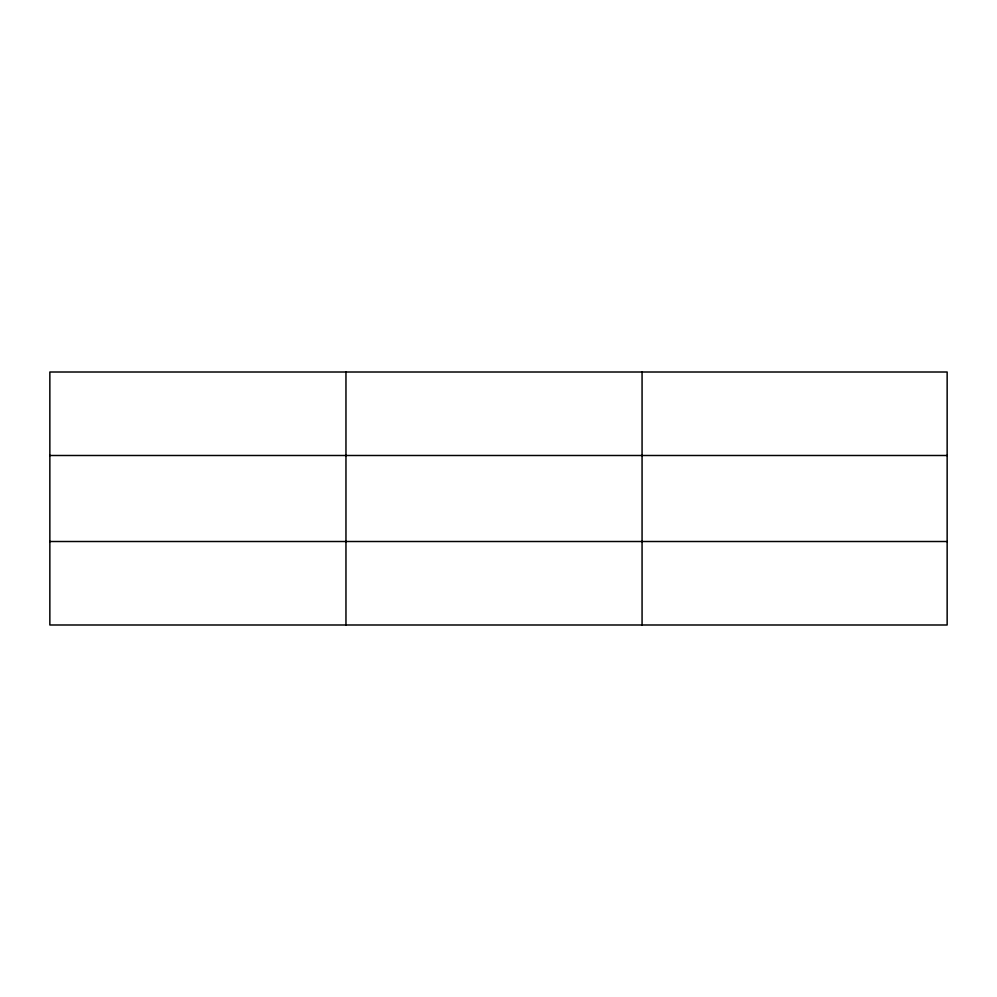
<?xml version="1.0" encoding="UTF-8"?>
<svg xmlns="http://www.w3.org/2000/svg" width="997" height="997" viewBox="0 0 997 997"><rect width="100%" height="100%" fill="white"/><g stroke="black" fill="none" stroke-linecap="round" stroke-linejoin="round"><path stroke-width="1.5" d="M345.959 624.994L345.959 372.006M642.068 624.994L642.068 372.006M947.15 541.508L947.15 624.994L49.85 624.994L49.85 372.006L947.15 372.006L947.15 541.508L49.85 541.508M49.85 455.492L947.15 455.492"/></g></svg>
